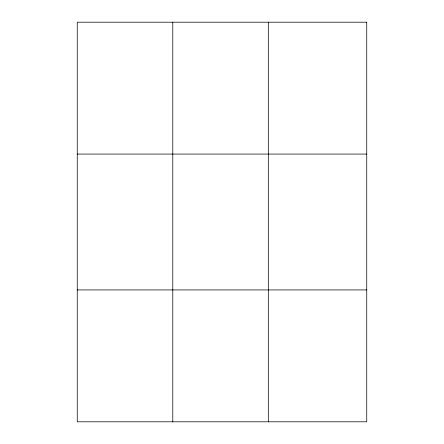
<?xml version="1.0" encoding="UTF-8"?>
<svg xmlns="http://www.w3.org/2000/svg" width="444" height="444" viewBox="0 0 444 444"><rect width="100%" height="100%" fill="white"/><g stroke="black" fill="none" stroke-linecap="round" stroke-linejoin="round"><path stroke-width="0.67" d="M172.788 421.8L172.788 22.2M268.32 421.8L268.32 22.2M77.256 154.068L366.744 154.068M77.256 289.932L366.744 289.932M366.744 22.2L366.744 421.8L77.256 421.8L77.256 22.2L366.744 22.2"/></g></svg>
